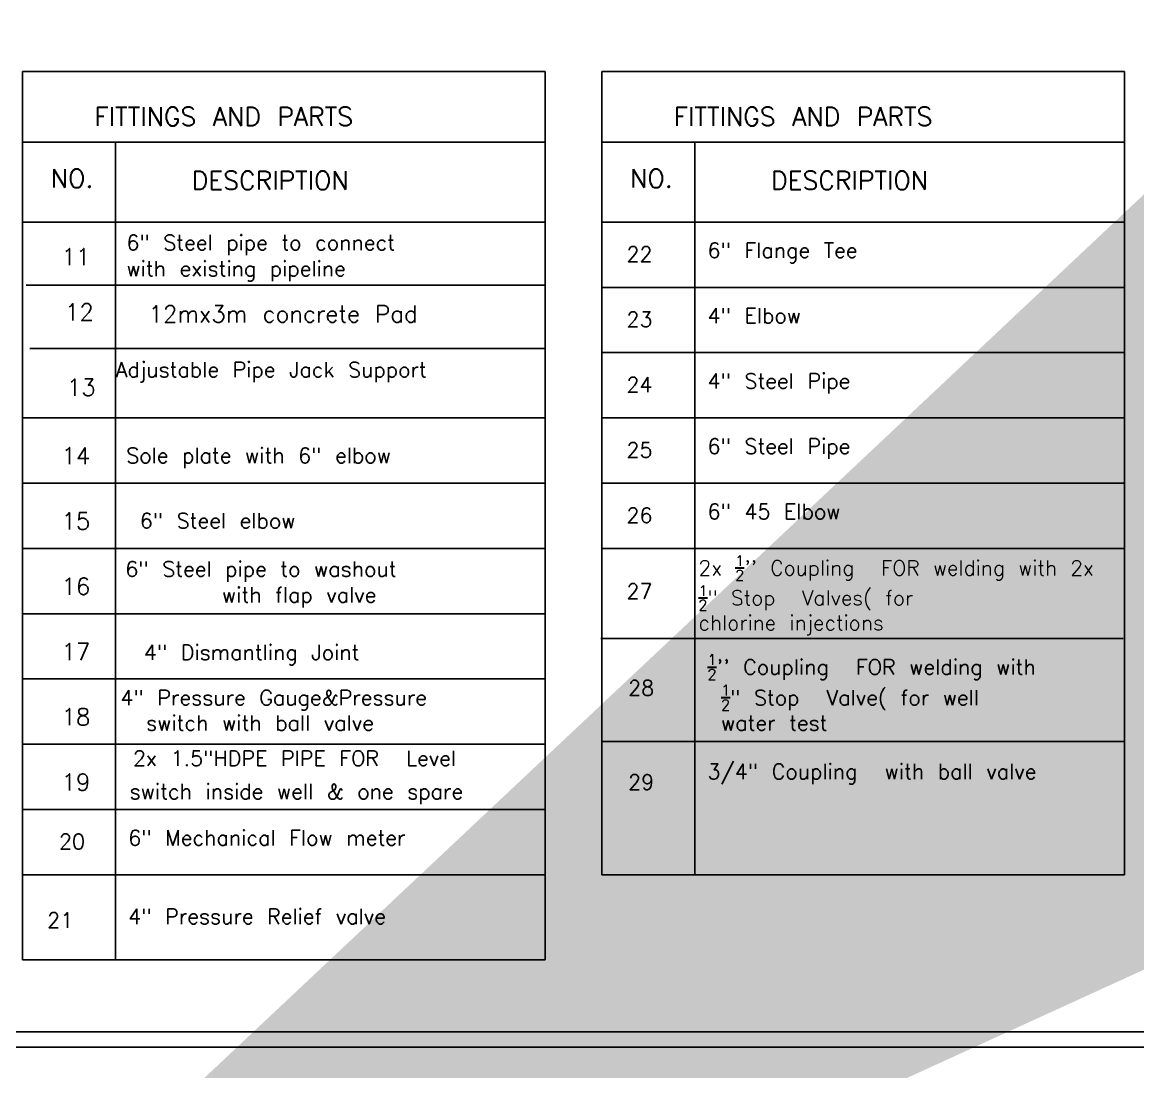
# Model space of a CAD drawing. Header units: inches. Extents: x 191440 to 383551, y 141411 to 284946.
# Drawn here: x 191667.05 to 191688.73, y 141532.5 to 141552.9 of the extents above; entities that cross this region are included whole.
import ezdxf

# ---------------------------------------------------------------- set-up
doc = ezdxf.new("R2010")
doc.units = ezdxf.units.IN
doc.header["$MEASUREMENT"] = 0
doc.layers.add('Sanitary', color=6, linetype='Continuous')
doc.layers.add('VP', color=7, linetype='Continuous')
doc.layers.add('WB-SJ3-M-SECTA - P-TW', color=7, linetype='Continuous', lineweight=35)
doc.styles.add('ROMANS', font='romans', dxfattribs={"height": 1})
doc.styles.get("Standard").update_dxf_attribs({"font": 'txt.shx', "height": 0.2})
doc.dimstyles.new('osama', dxfattribs={"dimtxt": 50, "dimasz": 45, "dimexe": 0.18, "dimexo": 0.0625, "dimgap": 0.2, "dimtad": 0, "dimdec": 0, "dimzin": 0, "dimdsep": 46, "dimtxsty": 'ROMANS', "dimcen": 0, "dimse1": 1, "dimse2": 1, "dimclrd": 3, "dimclre": 3, "dimclrt": 5, "dimadec": 0, "dimazin": 0, "dimtfac": 0.6, "dimtdec": 0, "dimtmove": 2, "dimatfit": 3, "dimfxl": 1, "dimtolj": 1, "dimtzin": 0, "dimarcsym": 0})

msp = doc.modelspace()

# ---------------------------------------------------------------- linework, layer by layer
for p, q in [((191667.05933, 141551.93822), (191677.216, 141551.93909)), ((191667.05933, 141551.93822), (191667.05933, 141534.67156)), ((191677.216, 141551.93909), (191677.216, 141534.67156)), ((191678.31877, 141551.93822), (191688.47543, 141551.93909)), ((191678.31877, 141551.93822), (191678.31877, 141536.32276)), ((191688.47543, 141551.93909), (191688.47543, 141536.32363)), ((191667.05933, 141550.56507), (191677.216, 141550.56507)), ((191668.86438, 141550.56507), (191668.86438, 141534.67156)), ((191678.31877, 141550.56507), (191688.47543, 141550.56507)), ((191680.12381, 141550.56507), (191680.12381, 141536.32276)), ((191667.05933, 141549.01123), (191677.216, 141549.01123)), ((191667.1285, 141549.01123), (191677.216, 141549.01123)), ((191678.31877, 141549.01123), (191688.47543, 141549.01123)), ((191678.31877, 141549.01123), (191688.47543, 141549.01123)), ((191667.1285, 141547.78436), (191677.216, 141547.78436)), ((191668.86438, 141547.78436), (191668.86438, 141534.67156)), ((191677.216, 141547.78436), (191677.216, 141534.67156)), ((191678.31877, 141547.74239), (191688.47543, 141547.74239)), ((191680.12381, 141547.74239), (191680.12381, 141536.32276)), ((191667.19766, 141546.55748), (191677.216, 141546.55748)), ((191678.31877, 141546.47354), (191688.47543, 141546.47354)), ((191667.05933, 141545.20469), (191677.216, 141545.20469)), ((191678.31877, 141545.20469), (191688.47543, 141545.20469)), ((191667.05933, 141543.93584), (191677.216, 141543.93584)), ((191678.31877, 141543.93584), (191688.47543, 141543.93584)), ((191667.05933, 141542.667), (191677.216, 141542.667)), ((191678.31877, 141542.667), (191688.47543, 141542.667)), ((191667.05933, 141541.39815), (191677.216, 141541.39815)), ((191678.29564, 141540.915), (191688.4523, 141540.915)), ((191667.05933, 141540.1293), (191677.216, 141540.1293)), ((191667.05933, 141538.86045), (191677.216, 141538.86045)), ((191678.30302, 141538.91559), (191688.45969, 141538.91559)), ((191667.05933, 141537.59161), (191677.216, 141537.59161)), ((191667.05933, 141536.32276), (191677.216, 141536.32276)), ((191678.31877, 141536.32276), (191688.47543, 141536.32276))]:
    msp.add_line(p, q)
msp.add_lwpolyline([(191704.84572, 141572.47079), (191647.34572, 141572.47079), (191647.34572, 141532.97079), (191704.84572, 141532.97079), (191704.84572, 141572.47079)])
msp.add_lwpolyline([(191704.54572, 141572.17079), (191647.64572, 141572.17079), (191647.64572, 141533.27079), (191704.54572, 141533.27079)], close=True)
at = {"layer": 'VP'}
msp.add_line((191667.05933, 141534.67156), (191677.216, 141534.67156), dxfattribs=at)

# ---------------------------------------------------------------- texts
at = {"layer": 'VP', "insert": (191916.24086, 141534.11097), "char_height": 0.4, "attachment_point": 8}
msp.add_mtext_dynamic_manual_height_columns('\\P ', width=506.4403967, gutter_width=1, heights=[0], dxfattribs=at)
at = {"layer": 'WB-SJ3-M-SECTA - P-TW'}
for s, height, p in [('FITTINGS AND PARTS ', 0.35802, (191668.45583, 141550.88479)), ('FITTINGS AND PARTS ', 0.35802, (191679.71526, 141550.88479)), ('NO.', 0.35802, (191667.60636, 141549.68292)), ('NO.', 0.35802, (191678.8658, 141549.68292)), ('DESCRIPTION ', 0.35802, (191670.3457, 141549.64224)), ('DESCRIPTION ', 0.35802, (191681.60514, 141549.64224)), ('6" Steel pipe to connect ', 0.29484, (191669.07775, 141548.46676)), ('11', 0.3276, (191667.81408, 141548.17333)), ('22', 0.29484, (191678.79766, 141548.24114)), ('6" Flange Tee ', 0.29484, (191680.37302, 141548.31407)), ('with existing pipeline ', 0.29484, (191669.07775, 141547.95829)), ('12', 0.3276, (191667.88324, 141547.0989)), ('12mx3m concrete Pad ', 0.3276, (191669.50817, 141547.06193)), ('23', 0.29484, (191678.79766, 141546.97229)), ('4" Elbow', 0.29484, (191680.37302, 141547.04522)), ('Adjustable Pipe Jack Support', 0.29484, (191668.8703, 141545.99651)), ('13', 0.3276, (191667.91944, 141545.63563)), ('24', 0.29484, (191678.79766, 141545.70345)), ('4" Steel Pipe', 0.29484, (191680.37302, 141545.77637)), ('6" Steel Pipe', 0.29484, (191680.37302, 141544.50752)), ('14', 0.3276, (191667.81408, 141544.30443)), ('Sole plate with 6" elbow ', 0.29484, (191669.07522, 141544.32715)), ('25', 0.29484, (191678.79766, 141544.4346)), ('6" 45 Elbow', 0.29484, (191680.37302, 141543.23775)), ('15', 0.3276, (191667.81408, 141543.03558)), (' 6" Steel elbow ', 0.29484, (191669.07522, 141543.05831)), ('26', 0.29484, (191678.79766, 141543.16483)), (' 6" Steel pipe to washout ', 0.29484, (191668.79416, 141542.11913)), ('16', 0.3276, (191667.81408, 141541.76673)), ('       with flap valve', 0.29484, (191668.9347, 141541.61693)), ('27', 0.29484, (191678.79766, 141541.68822)), ('17', 0.3276, (191667.81408, 141540.49788)), ('4" Dismantling Joint', 0.29484, (191669.41711, 141540.49953)), ('28', 0.29484, (191678.82817, 141539.80861)), ('4" Pressure Gauge&Pressure ', 0.29484, (191668.96192, 141539.6192)), ('18', 0.3276, (191667.81408, 141539.22904)), (' switch with ball valve ', 0.29484, (191669.19838, 141539.12645)), ('2x 1.5"HDPE PIPE FOR  Level ', 0.29484, (191669.20574, 141538.43973)), ('19', 0.3276, (191667.81408, 141537.96019)), ('switch inside well & one spare', 0.29484, (191669.13983, 141537.79467)), ('29', 0.29484, (191678.82817, 141537.97712)), ('20', 0.29484, (191667.76702, 141536.82151)), ('6" Mechanical Flow meter', 0.29484, (191669.11358, 141536.89444)), ('21', 0.29484, (191667.53822, 141535.29314)), ('4" Pressure Relief valve', 0.29484, (191669.11358, 141535.36606))]:
    msp.add_text(s, height=height, dxfattribs=at).set_placement(p)
at = {"layer": 'WB-SJ3-M-SECTA - P-TW', "attachment_point": 4}
for s, insert, char_height, width in [('\\A1;2x {\\H0.7x;\\S1/2;}\'\' Coupling  FOR welding with 2x {\\H0.7x;\\S1/2;}" Stop  Valves( for \\Pchlorine injections ', (191680.1954, 141541.75598), 0.2889432, 8.6243298), ('\\A1;{\\H0.7x;\\S1/2;}\'\' Coupling  FOR welding with \\P {\\H0.7x;\\S1/2;}" Stop  Valve( for well\\P water test  ', (191680.37133, 141539.86791), 0.29484, 8.8003365), ('\\A1;3/4" Coupling  with ball valve \\P ', (191680.37133, 141538.03642), 0.29484, 8.8003365)]:
    msp.add_mtext(s, dxfattribs=dict(at, insert=insert, char_height=char_height, width=width))

# ---------------------------------------------------------------- leaders
at = {"layer": 'Sanitary', "ltscale": 0.5}
msp.add_leader([(191657.66913, 141520.21779), (191658.11744, 141520.51917), (191658.57954, 141520.46732)], dimstyle='osama', override={"dimasz": 100, "dimgap": 0.09}, dxfattribs=at)

doc.saveas('drawing.dxf')
